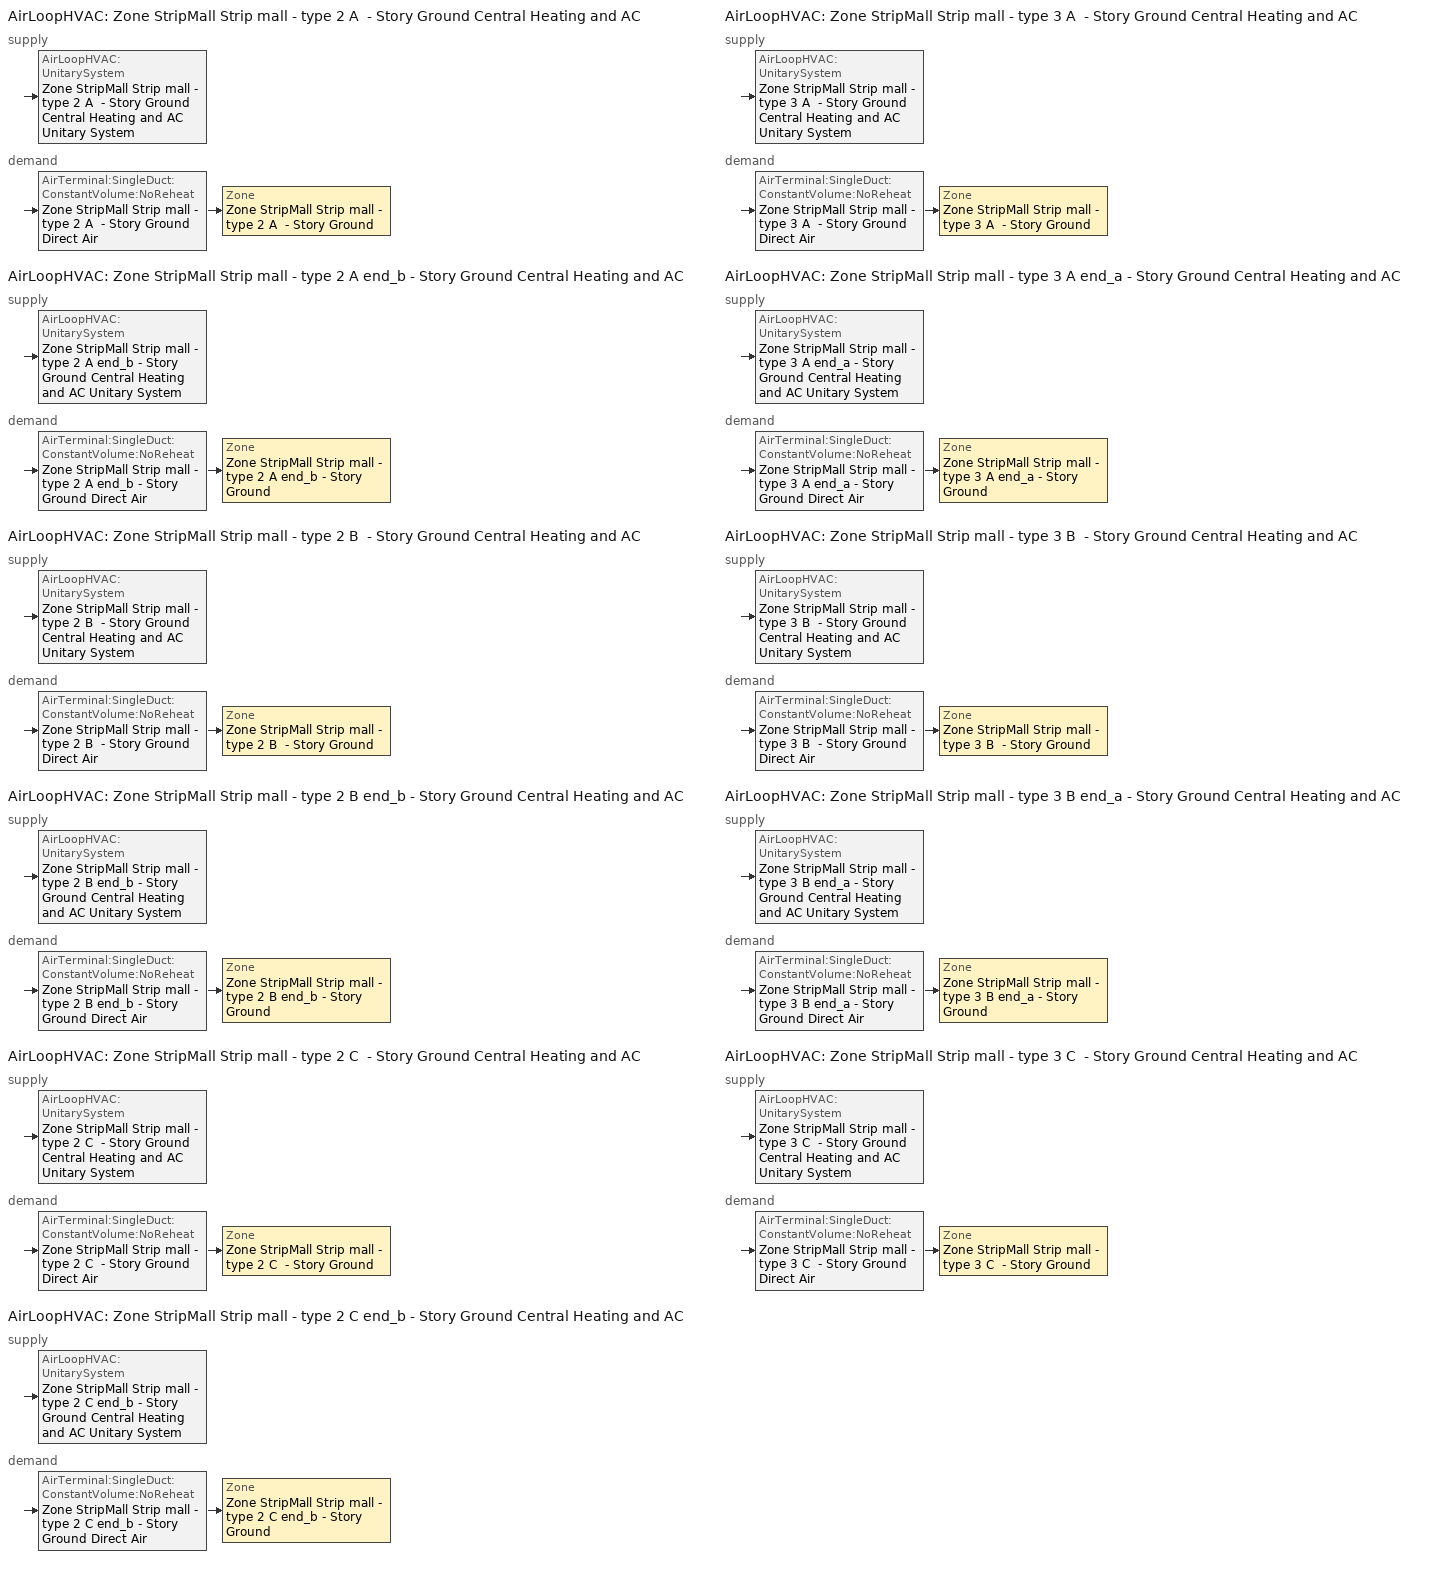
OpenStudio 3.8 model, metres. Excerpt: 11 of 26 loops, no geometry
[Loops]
AirLoopHVAC 'Zone StripMall Strip mall - type 2 A  - Story Ground Central Heating and AC'
 supply: AirLoopHVAC:UnitarySystem 'Zone StripMall Strip mall - type 2 A  - Story Ground Central Heating and AC Unitary System'
 demand: AirTerminal:SingleDuct:ConstantVolume:NoReheat 'Zone StripMall Strip mall - type 2 A  - Story Ground Direct Air' > Zone 'Zone StripMall Strip mall - type 2 A  - Story Ground'
AirLoopHVAC 'Zone StripMall Strip mall - type 2 A end_b - Story Ground Central Heating and AC'
 supply: AirLoopHVAC:UnitarySystem 'Zone StripMall Strip mall - type 2 A end_b - Story Ground Central Heating and AC Unitary System'
 demand: AirTerminal:SingleDuct:ConstantVolume:NoReheat 'Zone StripMall Strip mall - type 2 A end_b - Story Ground Direct Air' > Zone 'Zone StripMall Strip mall - type 2 A end_b - Story Ground'
AirLoopHVAC 'Zone StripMall Strip mall - type 2 B  - Story Ground Central Heating and AC'
 supply: AirLoopHVAC:UnitarySystem 'Zone StripMall Strip mall - type 2 B  - Story Ground Central Heating and AC Unitary System'
 demand: AirTerminal:SingleDuct:ConstantVolume:NoReheat 'Zone StripMall Strip mall - type 2 B  - Story Ground Direct Air' > Zone 'Zone StripMall Strip mall - type 2 B  - Story Ground'
AirLoopHVAC 'Zone StripMall Strip mall - type 2 B end_b - Story Ground Central Heating and AC'
 supply: AirLoopHVAC:UnitarySystem 'Zone StripMall Strip mall - type 2 B end_b - Story Ground Central Heating and AC Unitary System'
 demand: AirTerminal:SingleDuct:ConstantVolume:NoReheat 'Zone StripMall Strip mall - type 2 B end_b - Story Ground Direct Air' > Zone 'Zone StripMall Strip mall - type 2 B end_b - Story Ground'
AirLoopHVAC 'Zone StripMall Strip mall - type 2 C  - Story Ground Central Heating and AC'
 supply: AirLoopHVAC:UnitarySystem 'Zone StripMall Strip mall - type 2 C  - Story Ground Central Heating and AC Unitary System'
 demand: AirTerminal:SingleDuct:ConstantVolume:NoReheat 'Zone StripMall Strip mall - type 2 C  - Story Ground Direct Air' > Zone 'Zone StripMall Strip mall - type 2 C  - Story Ground'
AirLoopHVAC 'Zone StripMall Strip mall - type 2 C end_b - Story Ground Central Heating and AC'
 supply: AirLoopHVAC:UnitarySystem 'Zone StripMall Strip mall - type 2 C end_b - Story Ground Central Heating and AC Unitary System'
 demand: AirTerminal:SingleDuct:ConstantVolume:NoReheat 'Zone StripMall Strip mall - type 2 C end_b - Story Ground Direct Air' > Zone 'Zone StripMall Strip mall - type 2 C end_b - Story Ground'
AirLoopHVAC 'Zone StripMall Strip mall - type 3 A  - Story Ground Central Heating and AC'
 supply: AirLoopHVAC:UnitarySystem 'Zone StripMall Strip mall - type 3 A  - Story Ground Central Heating and AC Unitary System'
 demand: AirTerminal:SingleDuct:ConstantVolume:NoReheat 'Zone StripMall Strip mall - type 3 A  - Story Ground Direct Air' > Zone 'Zone StripMall Strip mall - type 3 A  - Story Ground'
AirLoopHVAC 'Zone StripMall Strip mall - type 3 A end_a - Story Ground Central Heating and AC'
 supply: AirLoopHVAC:UnitarySystem 'Zone StripMall Strip mall - type 3 A end_a - Story Ground Central Heating and AC Unitary System'
 demand: AirTerminal:SingleDuct:ConstantVolume:NoReheat 'Zone StripMall Strip mall - type 3 A end_a - Story Ground Direct Air' > Zone 'Zone StripMall Strip mall - type 3 A end_a - Story Ground'
AirLoopHVAC 'Zone StripMall Strip mall - type 3 B  - Story Ground Central Heating and AC'
 supply: AirLoopHVAC:UnitarySystem 'Zone StripMall Strip mall - type 3 B  - Story Ground Central Heating and AC Unitary System'
 demand: AirTerminal:SingleDuct:ConstantVolume:NoReheat 'Zone StripMall Strip mall - type 3 B  - Story Ground Direct Air' > Zone 'Zone StripMall Strip mall - type 3 B  - Story Ground'
AirLoopHVAC 'Zone StripMall Strip mall - type 3 B end_a - Story Ground Central Heating and AC'
 supply: AirLoopHVAC:UnitarySystem 'Zone StripMall Strip mall - type 3 B end_a - Story Ground Central Heating and AC Unitary System'
 demand: AirTerminal:SingleDuct:ConstantVolume:NoReheat 'Zone StripMall Strip mall - type 3 B end_a - Story Ground Direct Air' > Zone 'Zone StripMall Strip mall - type 3 B end_a - Story Ground'
AirLoopHVAC 'Zone StripMall Strip mall - type 3 C  - Story Ground Central Heating and AC'
 supply: AirLoopHVAC:UnitarySystem 'Zone StripMall Strip mall - type 3 C  - Story Ground Central Heating and AC Unitary System'
 demand: AirTerminal:SingleDuct:ConstantVolume:NoReheat 'Zone StripMall Strip mall - type 3 C  - Story Ground Direct Air' > Zone 'Zone StripMall Strip mall - type 3 C  - Story Ground'
[Sizing:Zone] Zone Cooling Design Supply Air Temperature Input Method=SupplyAirTemperature; Zone Cooling Design Supply Air Temperature {C}=14; Zone Cooling Design Supply Air Temperature Difference {deltaC}=11.11; Zone Heating Design Supply Air Temperature Input Method=SupplyAirTemperature; Zone Heating Design Supply Air Temperature {C}=40; Zone Heating Design Supply Air Temperature Difference {deltaC}=11.11; Zone Cooling Design Supply Air Humidity Ratio {kg-H2O/kg-air}=0.0085; Zone Heating Design Supply Air Humidity Ratio {kg-H2O/kg-air}=0.008; Cooling Design Air Flow Method=DesignDay; Heating Design Air Flow Method=DesignDay; Account for Dedicated Outdoor Air System=No; Dedicated Outdoor Air System Control Strategy=NeutralSupplyAir; Dedicated Outdoor Air Low Setpoint Temperature for Design {C}=autosize; Dedicated Outdoor Air High Setpoint Temperature for Design {C}=autosize; Zone Load Sizing Method=Sensible Load Only No Latent Load; Zone Latent Cooling Design Supply Air Humidity Ratio Input Method=HumidityRatioDifference; Zone Cooling Design Supply Air Humidity Ratio Difference {kgWater/kgDryAir}=0.005; Zone Latent Heating Design Supply Air Humidity Ratio Input Method=HumidityRatioDifference; Zone Humidification Design Supply Air Humidity Ratio Difference {kgWater/kgDryAir}=0.005
Zone StripMall Strip mall - type 3 A end_a - Story Ground; Zone StripMall Strip mall - type 3 B end_a - Story Ground; Zone StripMall Strip mall - type 3 A  - Story Ground; Zone StripMall Strip mall - type 3 B  - Story Ground; Zone StripMall Strip mall - type 3 C  - Story Ground; Zone StripMall Strip mall - type 2 A  - Story Ground; Zone StripMall Strip mall - type 2 B  - Story Ground; Zone StripMall Strip mall - type 2 C  - Story Ground; Zone StripMall Strip mall - type 2 A end_b - Story Ground; Zone StripMall Strip mall - type 2 B end_b - Story Ground; Zone StripMall Strip mall - type 2 C end_b - Story Ground
[Zone equipment]
Zone StripMall Strip mall - type 3 A end_a - Story Ground: Zone StripMall Strip mall - type 3 A end_a - Story Ground Direct Air
Zone StripMall Strip mall - type 3 B end_a - Story Ground: Zone StripMall Strip mall - type 3 B end_a - Story Ground Direct Air
Zone StripMall Strip mall - type 3 A  - Story Ground: Zone StripMall Strip mall - type 3 A  - Story Ground Direct Air
Zone StripMall Strip mall - type 3 B  - Story Ground: Zone StripMall Strip mall - type 3 B  - Story Ground Direct Air
Zone StripMall Strip mall - type 3 C  - Story Ground: Zone StripMall Strip mall - type 3 C  - Story Ground Direct Air
Zone StripMall Strip mall - type 2 A  - Story Ground: Zone StripMall Strip mall - type 2 A  - Story Ground Direct Air
Zone StripMall Strip mall - type 2 B  - Story Ground: Zone StripMall Strip mall - type 2 B  - Story Ground Direct Air
Zone StripMall Strip mall - type 2 C  - Story Ground: Zone StripMall Strip mall - type 2 C  - Story Ground Direct Air
Zone StripMall Strip mall - type 2 A end_b - Story Ground: Zone StripMall Strip mall - type 2 A end_b - Story Ground Direct Air
Zone StripMall Strip mall - type 2 B end_b - Story Ground: Zone StripMall Strip mall - type 2 B end_b - Story Ground Direct Air
Zone StripMall Strip mall - type 2 C end_b - Story Ground: Zone StripMall Strip mall - type 2 C end_b - Story Ground Direct Air
[AirLoopHVAC] Design Return Air Flow Fraction of Supply Air Flow=1
Name | Availability Schedule | Design Supply Air Flow Rate {m3/s}
Zone StripMall Strip mall - type 2 A  - Story Ground Central Heating and AC | Zone StripMall Strip mall - type 2 A  - Story Ground Central Heating and AC Occ Sch | 0.414243
Zone StripMall Strip mall - type 2 A end_b - Story Ground Central Heating and AC | Zone StripMall Strip mall - type 2 A end_b - Story Ground Central Heating and AC Occ Sch | 0.46023
Zone StripMall Strip mall - type 2 B  - Story Ground Central Heating and AC | Zone StripMall Strip mall - type 2 B  - Story Ground Central Heating and AC Occ Sch | 1.10965
Zone StripMall Strip mall - type 2 B end_b - Story Ground Central Heating and AC | Zone StripMall Strip mall - type 2 B end_b - Story Ground Central Heating and AC Occ Sch | 1.56812
Zone StripMall Strip mall - type 2 C  - Story Ground Central Heating and AC | Zone StripMall Strip mall - type 2 C  - Story Ground Central Heating and AC Occ Sch | 0.653314
Zone StripMall Strip mall - type 2 C end_b - Story Ground Central Heating and AC | Zone StripMall Strip mall - type 2 C end_b - Story Ground Central Heating and AC Occ Sch | 0.524769
Zone StripMall Strip mall - type 3 A  - Story Ground Central Heating and AC | Zone StripMall Strip mall - type 3 A  - Story Ground Central Heating and AC Occ Sch | 1.06424
Zone StripMall Strip mall - type 3 A end_a - Story Ground Central Heating and AC | Zone StripMall Strip mall - type 3 A end_a - Story Ground Central Heating and AC Occ Sch | 0.395588
Zone StripMall Strip mall - type 3 B  - Story Ground Central Heating and AC | Zone StripMall Strip mall - type 3 B  - Story Ground Central Heating and AC Occ Sch | 2.78437
Zone StripMall Strip mall - type 3 B end_a - Story Ground Central Heating and AC | Zone StripMall Strip mall - type 3 B end_a - Story Ground Central Heating and AC Occ Sch | 1.39078
Zone StripMall Strip mall - type 3 C  - Story Ground Central Heating and AC | Zone StripMall Strip mall - type 3 C  - Story Ground Central Heating and AC Occ Sch | 1.66097
[Sizing:System] Type of Load to Size On=Sensible; Design Outdoor Air Flow Rate {m3/s}=Autosize; Central Heating Maximum System Air Flow Ratio=0.3; Preheat Design Temperature {C}=7.22222; Preheat Design Humidity Ratio {kg-H2O/kg-Air}=0.008; Precool Design Temperature {C}=12.7778; Precool Design Humidity Ratio {kg-H2O/kg-Air}=0.008; Central Cooling Design Supply Air Temperature {C}=12.7778; Central Heating Design Supply Air Temperature {C}=50; Sizing Option=NonCoincident; 100% Outdoor Air in Cooling=Yes; 100% Outdoor Air in Heating=Yes; Central Cooling Design Supply Air Humidity Ratio {kg-H2O/kg-Air}=0.0085; Central Heating Design Supply Air Humidity Ratio {kg-H2O/kg-Air}=0.008; Cooling Design Air Flow Method=DesignDay; Heating Design Air Flow Method=DesignDay; System Outdoor Air Method=ZoneSum; Zone Maximum Outdoor Air Fraction=1; Cooling Supply Air Flow Rate Per Floor Area {m3/s-m2}=0.00996765; Cooling Fraction of Autosized Cooling Supply Air Flow Rate=1; Cooling Supply Air Flow Rate Per Unit Cooling Capacity {m3/s-W}=3.94755e-05; Heating Supply Air Flow Rate Per Floor Area {m3/s-m2}=0.00996765; Heating Fraction of Autosized Heating Supply Air Flow Rate=1; Heating Fraction of Autosized Cooling Supply Air Flow Rate=1; Heating Supply Air Flow Rate Per Unit Heating Capacity {m3/s-W}=3.15882e-05; Cooling Design Capacity Method=CoolingDesignCapacity; Cooling Design Capacity Per Floor Area {W/m2}=234.7; Fraction of Autosized Cooling Design Capacity=1; Heating Design Capacity Method=HeatingDesignCapacity; Heating Design Capacity Per Floor Area {W/m2}=157; Fraction of Autosized Heating Design Capacity=1; Central Cooling Capacity Control Method=OnOff; Occupant Diversity=1
Name | Cooling Design Capacity {W} | Heating Design Capacity {W}
Zone StripMall Strip mall - type 2 A  - Story Ground Central Heating and AC | 12128.62 | 6530.68
Zone StripMall Strip mall - type 2 A end_b - Story Ground Central Heating and AC | 11922.44 | 6482.08
Zone StripMall Strip mall - type 2 B  - Story Ground Central Heating and AC | 33021.53 | 15750.69
Zone StripMall Strip mall - type 2 B end_b - Story Ground Central Heating and AC | 43822.5 | 15001.49
Zone StripMall Strip mall - type 2 C  - Story Ground Central Heating and AC | 14507.29 | 6557.74
Zone StripMall Strip mall - type 2 C end_b - Story Ground Central Heating and AC | 11403.73 | 6496.42
Zone StripMall Strip mall - type 3 A  - Story Ground Central Heating and AC | 31159.98 | 16109.01
Zone StripMall Strip mall - type 3 A end_a - Story Ground Central Heating and AC | 10402 | 6510.78
Zone StripMall Strip mall - type 3 B  - Story Ground Central Heating and AC | 82858.86 | 40221.51
Zone StripMall Strip mall - type 3 B end_a - Story Ground Central Heating and AC | 35895.35 | 15076.56
Zone StripMall Strip mall - type 3 C  - Story Ground Central Heating and AC | 36554.37 | 16176.85
[Coil:Heating:Gas] Availability Schedule=Always On Discrete; Gas Burner Efficiency=0.8; On Cycle Parasitic Electric Load {W}=0; Off Cycle Parasitic Gas Load {W}=0
Name | Nominal Capacity {W}
Zone StripMall Strip mall - type 2 A  - Story Ground Central Heating and AC Heating Coil 91kBtu/hr 0.8 Thermal Eff | 26767.9
Zone StripMall Strip mall - type 2 A end_b - Story Ground Central Heating and AC Heating Coil 87kBtu/hr 0.8 Thermal Eff | 29739.6
Zone StripMall Strip mall - type 2 B  - Story Ground Central Heating and AC Heating Coil 268kBtu/hr 0.8 Thermal Eff | 71704.3
Zone StripMall Strip mall - type 2 B end_b - Story Ground Central Heating and AC Heating Coil 306kBtu/hr 0.8 Thermal Eff | 101330
Zone StripMall Strip mall - type 2 C  - Story Ground Central Heating and AC Heating Coil 130kBtu/hr 0.8 Thermal Eff | 42216.5
Zone StripMall Strip mall - type 2 C end_b - Story Ground Central Heating and AC Heating Coil 97kBtu/hr 0.8 Thermal Eff | 33910
Zone StripMall Strip mall - type 3 A  - Story Ground Central Heating and AC Heating Coil 209kBtu/hr 0.8 Thermal Eff | 68770.3
Zone StripMall Strip mall - type 3 A end_a - Story Ground Central Heating and AC Heating Coil 75kBtu/hr 0.8 Thermal Eff | 25562.5
Zone StripMall Strip mall - type 3 B  - Story Ground Central Heating and AC Heating Coil 618kBtu/hr 0.8 Thermal Eff | 179923
Zone StripMall Strip mall - type 3 B end_a - Story Ground Central Heating and AC Heating Coil 273kBtu/hr 0.8 Thermal Eff | 89870.8
Zone StripMall Strip mall - type 3 C  - Story Ground Central Heating and AC Heating Coil 306kBtu/hr 0.8 Thermal Eff | 107330
[Coil:Cooling:DX:SingleSpeed] Availability Schedule=Always On Discrete; Rated Sensible Heat Ratio=0.73; Rated Evaporator Fan Power Per Volume Flow Rate 2017 {W/(m3/s)}=773.391; Rated Evaporator Fan Power Per Volume Flow Rate 2023 {W/(m3/s)}=934.4; Total Cooling Capacity Function of Temperature Curve=DOE Ref DX Clg Coil Cool-Cap-fT; Total Cooling Capacity Function of Flow Fraction Curve=DOE Ref DX Clg Coil Cool-CAP-fFlow; Energy Input Ratio Function of Temperature Curve=DOE Ref DX Clg Coil Cool-EIR-fT; Energy Input Ratio Function of Flow Fraction Curve=DOE Ref DX Clg Coil Cool-EIR-fFlow; Part Load Fraction Correlation Curve=DOE Ref DX Clg Coil Cool-PLF-fPLR; Minimum Outdoor Dry-Bulb Temperature for Compressor Operation {C}=-25; Nominal Time for Condensate Removal to Begin {s}=1000; Ratio of Initial Moisture Evaporation Rate and Steady State Latent Capacity=1.5; Maximum Cycling Rate {cycles/hr}=3; Latent Capacity Time Constant {s}=45; Condenser Type=AirCooled; Evaporative Condenser Effectiveness=0.9; Evaporative Condenser Air Flow Rate {m3/s}=autosize; Evaporative Condenser Pump Rated Power Consumption {W}=autosize; Crankcase Heater Capacity {W}=0; Maximum Outdoor Dry-Bulb Temperature for Crankcase Heater Operation {C}=12.7778; Basin Heater Capacity {W/K}=0; Basin Heater Setpoint Temperature {C}=2
Name | Rated Total Cooling Capacity {W} | Rated COP {W/W} | Rated Air Flow Rate {m3/s}
Zone StripMall Strip mall - type 2 A  - Story Ground Central Heating and AC Cooling Coil 35kBtu/hr 11.06SEER 36kBtu/hr 9.7SEER | 10286.6 | 3.14722 | 0.414243
Zone StripMall Strip mall - type 2 A end_b - Story Ground Central Heating and AC Cooling Coil 33kBtu/hr 11.06SEER 34kBtu/hr 9.7SEER | 11428.6 | 3.14722 | 0.46023
Zone StripMall Strip mall - type 2 B  - Story Ground Central Heating and AC Cooling Coil 103kBtu/hr 9.63EER 116kBtu/hr 8.9EER | 27555.2 | 3.09963 | 1.10965
Zone StripMall Strip mall - type 2 B end_b - Story Ground Central Heating and AC Cooling Coil 117kBtu/hr 9.63EER 123kBtu/hr 8.9EER | 38940.2 | 3.09963 | 1.56812
Zone StripMall Strip mall - type 2 C  - Story Ground Central Heating and AC Cooling Coil 50kBtu/hr 11.06SEER 52kBtu/hr 9.7SEER | 16223.3 | 3.14722 | 0.653314
Zone StripMall Strip mall - type 2 C end_b - Story Ground Central Heating and AC Cooling Coil 37kBtu/hr 11.06SEER 38kBtu/hr 9.7SEER | 13031.3 | 3.14722 | 0.524769
Zone StripMall Strip mall - type 3 A  - Story Ground Central Heating and AC Cooling Coil 80kBtu/hr 9.63EER 84kBtu/hr 8.9EER | 26427.7 | 3.09963 | 1.06424
Zone StripMall Strip mall - type 3 A end_a - Story Ground Central Heating and AC Cooling Coil 29kBtu/hr 11.06SEER 30kBtu/hr 9.7SEER | 9823.39 | 3.14722 | 0.395588
Zone StripMall Strip mall - type 3 B  - Story Ground Central Heating and AC Cooling Coil 237kBtu/hr 9.28EER 262kBtu/hr 8.5EER | 69142.5 | 2.96645 | 2.78437
Zone StripMall Strip mall - type 3 B end_a - Story Ground Central Heating and AC Cooling Coil 105kBtu/hr 9.63EER 111kBtu/hr 8.9EER | 34536.4 | 3.09963 | 1.39078
Zone StripMall Strip mall - type 3 C  - Story Ground Central Heating and AC Cooling Coil 118kBtu/hr 9.63EER 123kBtu/hr 8.9EER | 41245.8 | 3.09963 | 1.66097
[Fan:OnOff] Availability Schedule=Always On Discrete; Pressure Rise {Pa}=622.722; Motor In Airstream Fraction=1
Name | Fan Total Efficiency | Maximum Flow Rate {m3/s} | Motor Efficiency | Fan Power Ratio Function of Speed Ratio Curve | Fan Efficiency Ratio Function of Speed Ratio Curve
Zone StripMall Strip mall - type 2 A  - Story Ground Central Heating and AC Supply Fan | 0.53625 | 0.414243 | 0.825 | Fan On Off Power Curve 9 | Fan On Off Efficiency Curve 9
Zone StripMall Strip mall - type 2 A end_b - Story Ground Central Heating and AC Supply Fan | 0.53625 | 0.46023 | 0.825 | Fan On Off Power Curve 10 | Fan On Off Efficiency Curve 10
Zone StripMall Strip mall - type 2 B  - Story Ground Central Heating and AC Supply Fan | 0.546 | 1.10965 | 0.84 | Fan On Off Power Curve 11 | Fan On Off Efficiency Curve 11
Zone StripMall Strip mall - type 2 B end_b - Story Ground Central Heating and AC Supply Fan | 0.546 | 1.56812 | 0.84 | Fan On Off Power Curve 12 | Fan On Off Efficiency Curve 12
Zone StripMall Strip mall - type 2 C  - Story Ground Central Heating and AC Supply Fan | 0.53625 | 0.653314 | 0.825 | Fan On Off Power Curve 13 | Fan On Off Efficiency Curve 13
Zone StripMall Strip mall - type 2 C end_b - Story Ground Central Heating and AC Supply Fan | 0.53625 | 0.524769 | 0.825 | Fan On Off Power Curve 14 | Fan On Off Efficiency Curve 14
Zone StripMall Strip mall - type 3 A  - Story Ground Central Heating and AC Supply Fan | 0.546 | 1.06424 | 0.84 | Fan On Off Power Curve 15 | Fan On Off Efficiency Curve 15
Zone StripMall Strip mall - type 3 A end_a - Story Ground Central Heating and AC Supply Fan | 0.53625 | 0.395588 | 0.825 | Fan On Off Power Curve 16 | Fan On Off Efficiency Curve 16
Zone StripMall Strip mall - type 3 B  - Story Ground Central Heating and AC Supply Fan | 0.56875 | 2.78437 | 0.875 | Fan On Off Power Curve 17 | Fan On Off Efficiency Curve 17
Zone StripMall Strip mall - type 3 B end_a - Story Ground Central Heating and AC Supply Fan | 0.546 | 1.39078 | 0.84 | Fan On Off Power Curve 18 | Fan On Off Efficiency Curve 18
Zone StripMall Strip mall - type 3 C  - Story Ground Central Heating and AC Supply Fan | 0.546 | 1.66097 | 0.84 | Fan On Off Power Curve 19 | Fan On Off Efficiency Curve 19
[AirLoopHVAC:UnitarySystem] Control Type=Load; Dehumidification Control Type=None; Availability Schedule=Always On Discrete; Fan Placement=BlowThrough; DX Heating Coil Sizing Ratio=1; Use DOAS DX Cooling Coil=No; DOAS DX Cooling Coil Leaving Minimum Air Temperature {C}=2; Latent Load Control=SensibleOnlyLoadControl; Supply Air Flow Rate Method During Cooling Operation=SupplyAirFlowRate; Supply Air Flow Rate Method During Heating Operation=SupplyAirFlowRate; Supply Air Flow Rate Method When No Cooling or Heating is Required=SupplyAirFlowRate; Supply Air Flow Rate When No Cooling or Heating is Required {m3/s}=0; No Load Supply Air Flow Rate Control Set To Low Speed=Yes; Maximum Supply Air Temperature {C}=50; Maximum Outdoor Dry-Bulb Temperature for Supplemental Heater Operation {C}=21; Ancilliary On-Cycle Electric Power {W}=0; Ancilliary Off-Cycle Electric Power {W}=0
Name | Controlling Zone or Thermostat Location | Supply Fan | Supply Air Fan Operating Mode Schedule | Heating Coil | Cooling Coil | Supply Air Flow Rate During Cooling Operation {m3/s} | Supply Air Flow Rate During Heating Operation {m3/s}
Zone StripMall Strip mall - type 2 A  - Story Ground Central Heating and AC Unitary System | Zone StripMall Strip mall - type 2 A  - Story Ground | Zone StripMall Strip mall - type 2 A  - Story Ground Central Heating and AC Supply Fan | Zone StripMall Strip mall - type 2 A  - Story Ground Central Heating and AC Occ Sch | Zone StripMall Strip mall - type 2 A  - Story Ground Central Heating and AC Heating Coil 91kBtu/hr 0.8 Thermal Eff | Zone StripMall Strip mall - type 2 A  - Story Ground Central Heating and AC Cooling Coil 35kBtu/hr 11.06SEER 36kBtu/hr 9.7SEER | 0.414243 | 0.414243
Zone StripMall Strip mall - type 2 A end_b - Story Ground Central Heating and AC Unitary System | Zone StripMall Strip mall - type 2 A end_b - Story Ground | Zone StripMall Strip mall - type 2 A end_b - Story Ground Central Heating and AC Supply Fan | Zone StripMall Strip mall - type 2 A end_b - Story Ground Central Heating and AC Occ Sch | Zone StripMall Strip mall - type 2 A end_b - Story Ground Central Heating and AC Heating Coil 87kBtu/hr 0.8 Thermal Eff | Zone StripMall Strip mall - type 2 A end_b - Story Ground Central Heating and AC Cooling Coil 33kBtu/hr 11.06SEER 34kBtu/hr 9.7SEER | 0.46023 | 0.46023
Zone StripMall Strip mall - type 2 B  - Story Ground Central Heating and AC Unitary System | Zone StripMall Strip mall - type 2 B  - Story Ground | Zone StripMall Strip mall - type 2 B  - Story Ground Central Heating and AC Supply Fan | Zone StripMall Strip mall - type 2 B  - Story Ground Central Heating and AC Occ Sch | Zone StripMall Strip mall - type 2 B  - Story Ground Central Heating and AC Heating Coil 268kBtu/hr 0.8 Thermal Eff | Zone StripMall Strip mall - type 2 B  - Story Ground Central Heating and AC Cooling Coil 103kBtu/hr 9.63EER 116kBtu/hr 8.9EER | 1.10965 | 1.10965
Zone StripMall Strip mall - type 2 B end_b - Story Ground Central Heating and AC Unitary System | Zone StripMall Strip mall - type 2 B end_b - Story Ground | Zone StripMall Strip mall - type 2 B end_b - Story Ground Central Heating and AC Supply Fan | Zone StripMall Strip mall - type 2 B end_b - Story Ground Central Heating and AC Occ Sch | Zone StripMall Strip mall - type 2 B end_b - Story Ground Central Heating and AC Heating Coil 306kBtu/hr 0.8 Thermal Eff | Zone StripMall Strip mall - type 2 B end_b - Story Ground Central Heating and AC Cooling Coil 117kBtu/hr 9.63EER 123kBtu/hr 8.9EER | 1.56812 | 1.56812
Zone StripMall Strip mall - type 2 C  - Story Ground Central Heating and AC Unitary System | Zone StripMall Strip mall - type 2 C  - Story Ground | Zone StripMall Strip mall - type 2 C  - Story Ground Central Heating and AC Supply Fan | Zone StripMall Strip mall - type 2 C  - Story Ground Central Heating and AC Occ Sch | Zone StripMall Strip mall - type 2 C  - Story Ground Central Heating and AC Heating Coil 130kBtu/hr 0.8 Thermal Eff | Zone StripMall Strip mall - type 2 C  - Story Ground Central Heating and AC Cooling Coil 50kBtu/hr 11.06SEER 52kBtu/hr 9.7SEER | 0.653314 | 0.653314
Zone StripMall Strip mall - type 2 C end_b - Story Ground Central Heating and AC Unitary System | Zone StripMall Strip mall - type 2 C end_b - Story Ground | Zone StripMall Strip mall - type 2 C end_b - Story Ground Central Heating and AC Supply Fan | Zone StripMall Strip mall - type 2 C end_b - Story Ground Central Heating and AC Occ Sch | Zone StripMall Strip mall - type 2 C end_b - Story Ground Central Heating and AC Heating Coil 97kBtu/hr 0.8 Thermal Eff | Zone StripMall Strip mall - type 2 C end_b - Story Ground Central Heating and AC Cooling Coil 37kBtu/hr 11.06SEER 38kBtu/hr 9.7SEER | 0.524769 | 0.524769
Zone StripMall Strip mall - type 3 A  - Story Ground Central Heating and AC Unitary System | Zone StripMall Strip mall - type 3 A  - Story Ground | Zone StripMall Strip mall - type 3 A  - Story Ground Central Heating and AC Supply Fan | Zone StripMall Strip mall - type 3 A  - Story Ground Central Heating and AC Occ Sch | Zone StripMall Strip mall - type 3 A  - Story Ground Central Heating and AC Heating Coil 209kBtu/hr 0.8 Thermal Eff | Zone StripMall Strip mall - type 3 A  - Story Ground Central Heating and AC Cooling Coil 80kBtu/hr 9.63EER 84kBtu/hr 8.9EER | 1.06424 | 1.06424
Zone StripMall Strip mall - type 3 A end_a - Story Ground Central Heating and AC Unitary System | Zone StripMall Strip mall - type 3 A end_a - Story Ground | Zone StripMall Strip mall - type 3 A end_a - Story Ground Central Heating and AC Supply Fan | Zone StripMall Strip mall - type 3 A end_a - Story Ground Central Heating and AC Occ Sch | Zone StripMall Strip mall - type 3 A end_a - Story Ground Central Heating and AC Heating Coil 75kBtu/hr 0.8 Thermal Eff | Zone StripMall Strip mall - type 3 A end_a - Story Ground Central Heating and AC Cooling Coil 29kBtu/hr 11.06SEER 30kBtu/hr 9.7SEER | 0.395588 | 0.395588
Zone StripMall Strip mall - type 3 B  - Story Ground Central Heating and AC Unitary System | Zone StripMall Strip mall - type 3 B  - Story Ground | Zone StripMall Strip mall - type 3 B  - Story Ground Central Heating and AC Supply Fan | Zone StripMall Strip mall - type 3 B  - Story Ground Central Heating and AC Occ Sch | Zone StripMall Strip mall - type 3 B  - Story Ground Central Heating and AC Heating Coil 618kBtu/hr 0.8 Thermal Eff | Zone StripMall Strip mall - type 3 B  - Story Ground Central Heating and AC Cooling Coil 237kBtu/hr 9.28EER 262kBtu/hr 8.5EER | 2.78437 | 2.78437
Zone StripMall Strip mall - type 3 B end_a - Story Ground Central Heating and AC Unitary System | Zone StripMall Strip mall - type 3 B end_a - Story Ground | Zone StripMall Strip mall - type 3 B end_a - Story Ground Central Heating and AC Supply Fan | Zone StripMall Strip mall - type 3 B end_a - Story Ground Central Heating and AC Occ Sch | Zone StripMall Strip mall - type 3 B end_a - Story Ground Central Heating and AC Heating Coil 273kBtu/hr 0.8 Thermal Eff | Zone StripMall Strip mall - type 3 B end_a - Story Ground Central Heating and AC Cooling Coil 105kBtu/hr 9.63EER 111kBtu/hr 8.9EER | 1.39078 | 1.39078
Zone StripMall Strip mall - type 3 C  - Story Ground Central Heating and AC Unitary System | Zone StripMall Strip mall - type 3 C  - Story Ground | Zone StripMall Strip mall - type 3 C  - Story Ground Central Heating and AC Supply Fan | Zone StripMall Strip mall - type 3 C  - Story Ground Central Heating and AC Occ Sch | Zone StripMall Strip mall - type 3 C  - Story Ground Central Heating and AC Heating Coil 306kBtu/hr 0.8 Thermal Eff | Zone StripMall Strip mall - type 3 C  - Story Ground Central Heating and AC Cooling Coil 118kBtu/hr 9.63EER 123kBtu/hr 8.9EER | 1.66097 | 1.66097
[AirTerminal:SingleDuct:ConstantVolume:NoReheat] Availability Schedule=Always On Discrete
Name | Maximum Air Flow Rate {m3/s}
Zone StripMall Strip mall - type 2 A  - Story Ground Direct Air | 0.414243
Zone StripMall Strip mall - type 2 A end_b - Story Ground Direct Air | 0.46023
Zone StripMall Strip mall - type 2 B  - Story Ground Direct Air | 1.10965
Zone StripMall Strip mall - type 2 B end_b - Story Ground Direct Air | 1.56812
Zone StripMall Strip mall - type 2 C  - Story Ground Direct Air | 0.653314
Zone StripMall Strip mall - type 2 C end_b - Story Ground Direct Air | 0.524769
Zone StripMall Strip mall - type 3 A  - Story Ground Direct Air | 1.06424
Zone StripMall Strip mall - type 3 A end_a - Story Ground Direct Air | 0.395588
Zone StripMall Strip mall - type 3 B  - Story Ground Direct Air | 2.78437
Zone StripMall Strip mall - type 3 B end_a - Story Ground Direct Air | 1.39078
Zone StripMall Strip mall - type 3 C  - Story Ground Direct Air | 1.66097
[Schedule:Ruleset]
Name | Default Day Schedule | Summer Design Day Schedule | Winter Design Day Schedule
Zone StripMall Strip mall - type 2 A  - Story Ground Central Heating and AC Occ Sch | Zone StripMall Strip mall - type 2 A  - Story Ground Central Heating and AC Occ Sch Default | Zone StripMall Strip mall - type 2 A  - Story Ground Central Heating and AC Occ Sch Summer Design Day | Zone StripMall Strip mall - type 2 A  - Story Ground Central Heating and AC Occ Sch Winter Design Day
Zone StripMall Strip mall - type 2 A end_b - Story Ground Central Heating and AC Occ Sch | Zone StripMall Strip mall - type 2 A end_b - Story Ground Central Heating and AC Occ Sch Default | Zone StripMall Strip mall - type 2 A end_b - Story Ground Central Heating and AC Occ Sch Summer Design Day | Zone StripMall Strip mall - type 2 A end_b - Story Ground Central Heating and AC Occ Sch Winter Design Day
Zone StripMall Strip mall - type 2 B  - Story Ground Central Heating and AC Occ Sch | Zone StripMall Strip mall - type 2 B  - Story Ground Central Heating and AC Occ Sch Default | Zone StripMall Strip mall - type 2 B  - Story Ground Central Heating and AC Occ Sch Summer Design Day | Zone StripMall Strip mall - type 2 B  - Story Ground Central Heating and AC Occ Sch Winter Design Day
Zone StripMall Strip mall - type 2 B end_b - Story Ground Central Heating and AC Occ Sch | Zone StripMall Strip mall - type 2 B end_b - Story Ground Central Heating and AC Occ Sch Default | Zone StripMall Strip mall - type 2 B end_b - Story Ground Central Heating and AC Occ Sch Summer Design Day | Zone StripMall Strip mall - type 2 B end_b - Story Ground Central Heating and AC Occ Sch Winter Design Day
Zone StripMall Strip mall - type 2 C  - Story Ground Central Heating and AC Occ Sch | Zone StripMall Strip mall - type 2 C  - Story Ground Central Heating and AC Occ Sch Default | Zone StripMall Strip mall - type 2 C  - Story Ground Central Heating and AC Occ Sch Summer Design Day | Zone StripMall Strip mall - type 2 C  - Story Ground Central Heating and AC Occ Sch Winter Design Day
Zone StripMall Strip mall - type 2 C end_b - Story Ground Central Heating and AC Occ Sch | Zone StripMall Strip mall - type 2 C end_b - Story Ground Central Heating and AC Occ Sch Default | Zone StripMall Strip mall - type 2 C end_b - Story Ground Central Heating and AC Occ Sch Summer Design Day | Zone StripMall Strip mall - type 2 C end_b - Story Ground Central Heating and AC Occ Sch Winter Design Day
Zone StripMall Strip mall - type 3 A  - Story Ground Central Heating and AC Occ Sch | Zone StripMall Strip mall - type 3 A  - Story Ground Central Heating and AC Occ Sch Default | Zone StripMall Strip mall - type 3 A  - Story Ground Central Heating and AC Occ Sch Summer Design Day | Zone StripMall Strip mall - type 3 A  - Story Ground Central Heating and AC Occ Sch Winter Design Day
Zone StripMall Strip mall - type 3 A end_a - Story Ground Central Heating and AC Occ Sch | Zone StripMall Strip mall - type 3 A end_a - Story Ground Central Heating and AC Occ Sch Default | Zone StripMall Strip mall - type 3 A end_a - Story Ground Central Heating and AC Occ Sch Summer Design Day | Zone StripMall Strip mall - type 3 A end_a - Story Ground Central Heating and AC Occ Sch Winter Design Day
Zone StripMall Strip mall - type 3 B  - Story Ground Central Heating and AC Occ Sch | Zone StripMall Strip mall - type 3 B  - Story Ground Central Heating and AC Occ Sch Default | Zone StripMall Strip mall - type 3 B  - Story Ground Central Heating and AC Occ Sch Summer Design Day | Zone StripMall Strip mall - type 3 B  - Story Ground Central Heating and AC Occ Sch Winter Design Day
Zone StripMall Strip mall - type 3 B end_a - Story Ground Central Heating and AC Occ Sch | Zone StripMall Strip mall - type 3 B end_a - Story Ground Central Heating and AC Occ Sch Default | Zone StripMall Strip mall - type 3 B end_a - Story Ground Central Heating and AC Occ Sch Summer Design Day | Zone StripMall Strip mall - type 3 B end_a - Story Ground Central Heating and AC Occ Sch Winter Design Day
Zone StripMall Strip mall - type 3 C  - Story Ground Central Heating and AC Occ Sch | Zone StripMall Strip mall - type 3 C  - Story Ground Central Heating and AC Occ Sch Default | Zone StripMall Strip mall - type 3 C  - Story Ground Central Heating and AC Occ Sch Summer Design Day | Zone StripMall Strip mall - type 3 C  - Story Ground Central Heating and AC Occ Sch Winter Design Day
[Schedule:Day]
Zone StripMall Strip mall - type 2 A  - Story Ground Central Heating and AC Occ Sch Default; Zone StripMall Strip mall - type 2 A end_b - Story Ground Central Heating and AC Occ Sch Default; Zone StripMall Strip mall - type 2 B  - Story Ground Central Heating and AC Occ Sch Default; Zone StripMall Strip mall - type 2 B end_b - Story Ground Central Heating and AC Occ Sch Default; Zone StripMall Strip mall - type 2 C  - Story Ground Central Heating and AC Occ Sch Default; Zone StripMall Strip mall - type 2 C end_b - Story Ground Central Heating and AC Occ Sch Default; Zone StripMall Strip mall - type 3 A  - Story Ground Central Heating and AC Occ Sch Default; Zone StripMall Strip mall - type 3 A end_a - Story Ground Central Heating and AC Occ Sch Default; Zone StripMall Strip mall - type 3 B  - Story Ground Central Heating and AC Occ Sch Default; Zone StripMall Strip mall - type 3 B end_a - Story Ground Central Heating and AC Occ Sch Default; Zone StripMall Strip mall - type 3 C  - Story Ground Central Heating and AC Occ Sch Default: No, 4, 0, 0, 20, 30, 1, 24, 0, 0
Zone StripMall Strip mall - type 2 A  - Story Ground Central Heating and AC Occ Sch Winter Design Day; Zone StripMall Strip mall - type 2 A  - Story Ground Central Heating and AC Occ Sch Summer Design Day; Zone StripMall Strip mall - type 2 A  - Story Ground Central Heating and AC Occ Sch Sunday; Zone StripMall Strip mall - type 2 A end_b - Story Ground Central Heating and AC Occ Sch Winter Design Day; Zone StripMall Strip mall - type 2 A end_b - Story Ground Central Heating and AC Occ Sch Summer Design Day; Zone StripMall Strip mall - type 2 A end_b - Story Ground Central Heating and AC Occ Sch Sunday; Zone StripMall Strip mall - type 2 B  - Story Ground Central Heating and AC Occ Sch Winter Design Day; Zone StripMall Strip mall - type 2 B  - Story Ground Central Heating and AC Occ Sch Summer Design Day; Zone StripMall Strip mall - type 2 B  - Story Ground Central Heating and AC Occ Sch Sunday; Zone StripMall Strip mall - type 2 B end_b - Story Ground Central Heating and AC Occ Sch Winter Design Day; Zone StripMall Strip mall - type 2 B end_b - Story Ground Central Heating and AC Occ Sch Summer Design Day; Zone StripMall Strip mall - type 2 B end_b - Story Ground Central Heating and AC Occ Sch Sunday; Zone StripMall Strip mall - type 2 C  - Story Ground Central Heating and AC Occ Sch Winter Design Day; Zone StripMall Strip mall - type 2 C  - Story Ground Central Heating and AC Occ Sch Summer Design Day; Zone StripMall Strip mall - type 2 C  - Story Ground Central Heating and AC Occ Sch Sunday; Zone StripMall Strip mall - type 2 C end_b - Story Ground Central Heating and AC Occ Sch Winter Design Day; Zone StripMall Strip mall - type 2 C end_b - Story Ground Central Heating and AC Occ Sch Summer Design Day; Zone StripMall Strip mall - type 2 C end_b - Story Ground Central Heating and AC Occ Sch Sunday; Zone StripMall Strip mall - type 3 A  - Story Ground Central Heating and AC Occ Sch Winter Design Day; Zone StripMall Strip mall - type 3 A  - Story Ground Central Heating and AC Occ Sch Summer Design Day; Zone StripMall Strip mall - type 3 A  - Story Ground Central Heating and AC Occ Sch Sunday; Zone StripMall Strip mall - type 3 A end_a - Story Ground Central Heating and AC Occ Sch Winter Design Day; Zone StripMall Strip mall - type 3 A end_a - Story Ground Central Heating and AC Occ Sch Summer Design Day; Zone StripMall Strip mall - type 3 A end_a - Story Ground Central Heating and AC Occ Sch Sunday; Zone StripMall Strip mall - type 3 B  - Story Ground Central Heating and AC Occ Sch Winter Design Day; Zone StripMall Strip mall - type 3 B  - Story Ground Central Heating and AC Occ Sch Summer Design Day; Zone StripMall Strip mall - type 3 B  - Story Ground Central Heating and AC Occ Sch Sunday; Zone StripMall Strip mall - type 3 B end_a - Story Ground Central Heating and AC Occ Sch Winter Design Day; Zone StripMall Strip mall - type 3 B end_a - Story Ground Central Heating and AC Occ Sch Summer Design Day; Zone StripMall Strip mall - type 3 B end_a - Story Ground Central Heating and AC Occ Sch Sunday; Zone StripMall Strip mall - type 3 C  - Story Ground Central Heating and AC Occ Sch Winter Design Day; Zone StripMall Strip mall - type 3 C  - Story Ground Central Heating and AC Occ Sch Summer Design Day; Zone StripMall Strip mall - type 3 C  - Story Ground Central Heating and AC Occ Sch Sunday: No, 24, 0, 1
Zone StripMall Strip mall - type 2 A  - Story Ground Central Heating and AC Occ Sch Saturday; Zone StripMall Strip mall - type 2 A end_b - Story Ground Central Heating and AC Occ Sch Saturday; Zone StripMall Strip mall - type 2 B  - Story Ground Central Heating and AC Occ Sch Saturday; Zone StripMall Strip mall - type 2 B end_b - Story Ground Central Heating and AC Occ Sch Saturday; Zone StripMall Strip mall - type 2 C  - Story Ground Central Heating and AC Occ Sch Saturday; Zone StripMall Strip mall - type 2 C end_b - Story Ground Central Heating and AC Occ Sch Saturday; Zone StripMall Strip mall - type 3 A  - Story Ground Central Heating and AC Occ Sch Saturday; Zone StripMall Strip mall - type 3 A end_a - Story Ground Central Heating and AC Occ Sch Saturday; Zone StripMall Strip mall - type 3 B  - Story Ground Central Heating and AC Occ Sch Saturday; Zone StripMall Strip mall - type 3 B end_a - Story Ground Central Heating and AC Occ Sch Saturday; Zone StripMall Strip mall - type 3 C  - Story Ground Central Heating and AC Occ Sch Saturday: No, 10, 45, 0, 17, 30, 1, 24, 0, 0
[Schedule:Rule] Date Specification Type=DateRange; Start Month=1; Start Day=1; End Month=12; End Day=31
Name | Schedule Ruleset | Rule Order | Day Schedule | Apply Saturday | Apply Sunday
Zone StripMall Strip mall - type 2 A  - Story Ground Central Heating and AC Occ Sch Saturday Rule | Zone StripMall Strip mall - type 2 A  - Story Ground Central Heating and AC Occ Sch | 1 | Zone StripMall Strip mall - type 2 A  - Story Ground Central Heating and AC Occ Sch Saturday | Yes
Zone StripMall Strip mall - type 2 A  - Story Ground Central Heating and AC Occ Sch Sunday Rule | Zone StripMall Strip mall - type 2 A  - Story Ground Central Heating and AC Occ Sch | 0 | Zone StripMall Strip mall - type 2 A  - Story Ground Central Heating and AC Occ Sch Sunday |  | Yes
Zone StripMall Strip mall - type 2 A end_b - Story Ground Central Heating and AC Occ Sch Saturday Rule | Zone StripMall Strip mall - type 2 A end_b - Story Ground Central Heating and AC Occ Sch | 1 | Zone StripMall Strip mall - type 2 A end_b - Story Ground Central Heating and AC Occ Sch Saturday | Yes
Zone StripMall Strip mall - type 2 A end_b - Story Ground Central Heating and AC Occ Sch Sunday Rule | Zone StripMall Strip mall - type 2 A end_b - Story Ground Central Heating and AC Occ Sch | 0 | Zone StripMall Strip mall - type 2 A end_b - Story Ground Central Heating and AC Occ Sch Sunday |  | Yes
Zone StripMall Strip mall - type 2 B  - Story Ground Central Heating and AC Occ Sch Saturday Rule | Zone StripMall Strip mall - type 2 B  - Story Ground Central Heating and AC Occ Sch | 1 | Zone StripMall Strip mall - type 2 B  - Story Ground Central Heating and AC Occ Sch Saturday | Yes
Zone StripMall Strip mall - type 2 B  - Story Ground Central Heating and AC Occ Sch Sunday Rule | Zone StripMall Strip mall - type 2 B  - Story Ground Central Heating and AC Occ Sch | 0 | Zone StripMall Strip mall - type 2 B  - Story Ground Central Heating and AC Occ Sch Sunday |  | Yes
Zone StripMall Strip mall - type 2 B end_b - Story Ground Central Heating and AC Occ Sch Saturday Rule | Zone StripMall Strip mall - type 2 B end_b - Story Ground Central Heating and AC Occ Sch | 1 | Zone StripMall Strip mall - type 2 B end_b - Story Ground Central Heating and AC Occ Sch Saturday | Yes
Zone StripMall Strip mall - type 2 B end_b - Story Ground Central Heating and AC Occ Sch Sunday Rule | Zone StripMall Strip mall - type 2 B end_b - Story Ground Central Heating and AC Occ Sch | 0 | Zone StripMall Strip mall - type 2 B end_b - Story Ground Central Heating and AC Occ Sch Sunday |  | Yes
Zone StripMall Strip mall - type 2 C  - Story Ground Central Heating and AC Occ Sch Saturday Rule | Zone StripMall Strip mall - type 2 C  - Story Ground Central Heating and AC Occ Sch | 1 | Zone StripMall Strip mall - type 2 C  - Story Ground Central Heating and AC Occ Sch Saturday | Yes
Zone StripMall Strip mall - type 2 C  - Story Ground Central Heating and AC Occ Sch Sunday Rule | Zone StripMall Strip mall - type 2 C  - Story Ground Central Heating and AC Occ Sch | 0 | Zone StripMall Strip mall - type 2 C  - Story Ground Central Heating and AC Occ Sch Sunday |  | Yes
Zone StripMall Strip mall - type 2 C end_b - Story Ground Central Heating and AC Occ Sch Saturday Rule | Zone StripMall Strip mall - type 2 C end_b - Story Ground Central Heating and AC Occ Sch | 1 | Zone StripMall Strip mall - type 2 C end_b - Story Ground Central Heating and AC Occ Sch Saturday | Yes
Zone StripMall Strip mall - type 2 C end_b - Story Ground Central Heating and AC Occ Sch Sunday Rule | Zone StripMall Strip mall - type 2 C end_b - Story Ground Central Heating and AC Occ Sch | 0 | Zone StripMall Strip mall - type 2 C end_b - Story Ground Central Heating and AC Occ Sch Sunday |  | Yes
Zone StripMall Strip mall - type 3 A  - Story Ground Central Heating and AC Occ Sch Saturday Rule | Zone StripMall Strip mall - type 3 A  - Story Ground Central Heating and AC Occ Sch | 1 | Zone StripMall Strip mall - type 3 A  - Story Ground Central Heating and AC Occ Sch Saturday | Yes
Zone StripMall Strip mall - type 3 A  - Story Ground Central Heating and AC Occ Sch Sunday Rule | Zone StripMall Strip mall - type 3 A  - Story Ground Central Heating and AC Occ Sch | 0 | Zone StripMall Strip mall - type 3 A  - Story Ground Central Heating and AC Occ Sch Sunday |  | Yes
Zone StripMall Strip mall - type 3 A end_a - Story Ground Central Heating and AC Occ Sch Saturday Rule | Zone StripMall Strip mall - type 3 A end_a - Story Ground Central Heating and AC Occ Sch | 1 | Zone StripMall Strip mall - type 3 A end_a - Story Ground Central Heating and AC Occ Sch Saturday | Yes
Zone StripMall Strip mall - type 3 A end_a - Story Ground Central Heating and AC Occ Sch Sunday Rule | Zone StripMall Strip mall - type 3 A end_a - Story Ground Central Heating and AC Occ Sch | 0 | Zone StripMall Strip mall - type 3 A end_a - Story Ground Central Heating and AC Occ Sch Sunday |  | Yes
Zone StripMall Strip mall - type 3 B  - Story Ground Central Heating and AC Occ Sch Saturday Rule | Zone StripMall Strip mall - type 3 B  - Story Ground Central Heating and AC Occ Sch | 1 | Zone StripMall Strip mall - type 3 B  - Story Ground Central Heating and AC Occ Sch Saturday | Yes
Zone StripMall Strip mall - type 3 B  - Story Ground Central Heating and AC Occ Sch Sunday Rule | Zone StripMall Strip mall - type 3 B  - Story Ground Central Heating and AC Occ Sch | 0 | Zone StripMall Strip mall - type 3 B  - Story Ground Central Heating and AC Occ Sch Sunday |  | Yes
Zone StripMall Strip mall - type 3 B end_a - Story Ground Central Heating and AC Occ Sch Saturday Rule | Zone StripMall Strip mall - type 3 B end_a - Story Ground Central Heating and AC Occ Sch | 1 | Zone StripMall Strip mall - type 3 B end_a - Story Ground Central Heating and AC Occ Sch Saturday | Yes
Zone StripMall Strip mall - type 3 B end_a - Story Ground Central Heating and AC Occ Sch Sunday Rule | Zone StripMall Strip mall - type 3 B end_a - Story Ground Central Heating and AC Occ Sch | 0 | Zone StripMall Strip mall - type 3 B end_a - Story Ground Central Heating and AC Occ Sch Sunday |  | Yes
Zone StripMall Strip mall - type 3 C  - Story Ground Central Heating and AC Occ Sch Saturday Rule | Zone StripMall Strip mall - type 3 C  - Story Ground Central Heating and AC Occ Sch | 1 | Zone StripMall Strip mall - type 3 C  - Story Ground Central Heating and AC Occ Sch Saturday | Yes
Zone StripMall Strip mall - type 3 C  - Story Ground Central Heating and AC Occ Sch Sunday Rule | Zone StripMall Strip mall - type 3 C  - Story Ground Central Heating and AC Occ Sch | 0 | Zone StripMall Strip mall - type 3 C  - Story Ground Central Heating and AC Occ Sch Sunday |  | Yes
[Schedule:Constant]
Always On Discrete: Value=1
[Curve:Exponent] Coefficient1 Constant=1; Coefficient2 Constant=0; Coefficient3 Constant=0; Minimum Value of x=0; Maximum Value of x=1
Fan On Off Power Curve 9; Fan On Off Power Curve 10; Fan On Off Power Curve 11; Fan On Off Power Curve 12; Fan On Off Power Curve 13; Fan On Off Power Curve 14; Fan On Off Power Curve 15; Fan On Off Power Curve 16; Fan On Off Power Curve 17; Fan On Off Power Curve 18; Fan On Off Power Curve 19
[Curve:Cubic] Coefficient1 Constant=1; Coefficient2 x=0; Coefficient3 x**2=0; Coefficient4 x**3=0
Name | Minimum Value of x | Maximum Value of x
Fan On Off Efficiency Curve 9; Fan On Off Efficiency Curve 10; Fan On Off Efficiency Curve 11; Fan On Off Efficiency Curve 12; Fan On Off Efficiency Curve 13; Fan On Off Efficiency Curve 14; Fan On Off Efficiency Curve 15; Fan On Off Efficiency Curve 16; Fan On Off Efficiency Curve 17; Fan On Off Efficiency Curve 18; Fan On Off Efficiency Curve 19 | 0 | 1
DOE Ref DX Clg Coil Cool-CAP-fFlow; DOE Ref DX Clg Coil Cool-EIR-fFlow | -100 | 100
[Curve:Biquadratic] Minimum Value of x=-100; Maximum Value of x=100; Minimum Value of y=-100; Maximum Value of y=100
Name | Coefficient1 Constant | Coefficient2 x | Coefficient3 x**2 | Coefficient4 y | Coefficient5 y**2 | Coefficient6 x*y
DOE Ref DX Clg Coil Cool-Cap-fT | 0.971212 | -0.0152755 | 0.00144345 | -0.00039321 | -6.8364e-06 | -0.000290596
DOE Ref DX Clg Coil Cool-EIR-fT | 0.286871 | 0.0239022 | -0.000810648 | 0.0134585 | 0.000338936 | -0.000487004
[Curve:Quadratic]
DOE Ref DX Clg Coil Cool-PLF-fPLR: Coefficient1 Constant=0.909496; Coefficient2 x=0.0986477; Coefficient3 x**2=-0.00819488; Minimum Value of x=0; Maximum Value of x=1
